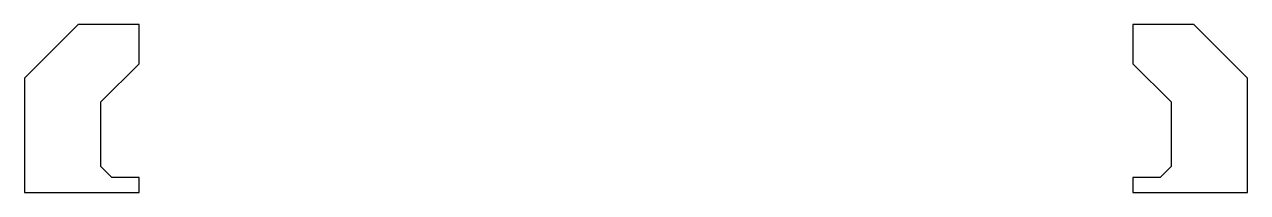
# Model space of a CAD drawing. Extents: x -40 to 40, y 4 to 15.
import ezdxf

# ---------------------------------------------------------------- set-up
doc = ezdxf.new("R2010")
doc.units = 0
doc.layers.add('layer', color=7, linetype='CONTINUOUS')

msp = doc.modelspace()

# ---------------------------------------------------------------- linework, layer by layer
at = {"layer": 'layer', "color": 1}
for points in [[(-36.481493, 14.985179), (-39.994974, 11.471698), (-39.994974, 4.995095), (-39.994974, 4.004971), (-32.499823, 4.004971), (-32.499823, 4.996127), (-34.28783, 4.996127), (-34.994762, 5.695817), (-34.994762, 9.937935), (-32.495175, 12.413747), (-32.495175, 14.985179), (-36.481493, 14.985179)], [(32.495175, 14.985179), (32.495175, 12.424092), (35.005097, 9.937935), (35.005097, 5.695817), (34.298165, 4.996127), (32.499823, 4.996127), (32.499823, 4.004971), (40.005309, 4.004971), (40.005309, 4.995095), (40.005309, 11.471698), (36.49183, 14.985179), (32.495175, 14.985179)]]:
    msp.add_lwpolyline(points, close=True, dxfattribs=at)

doc.saveas('drawing.dxf')
